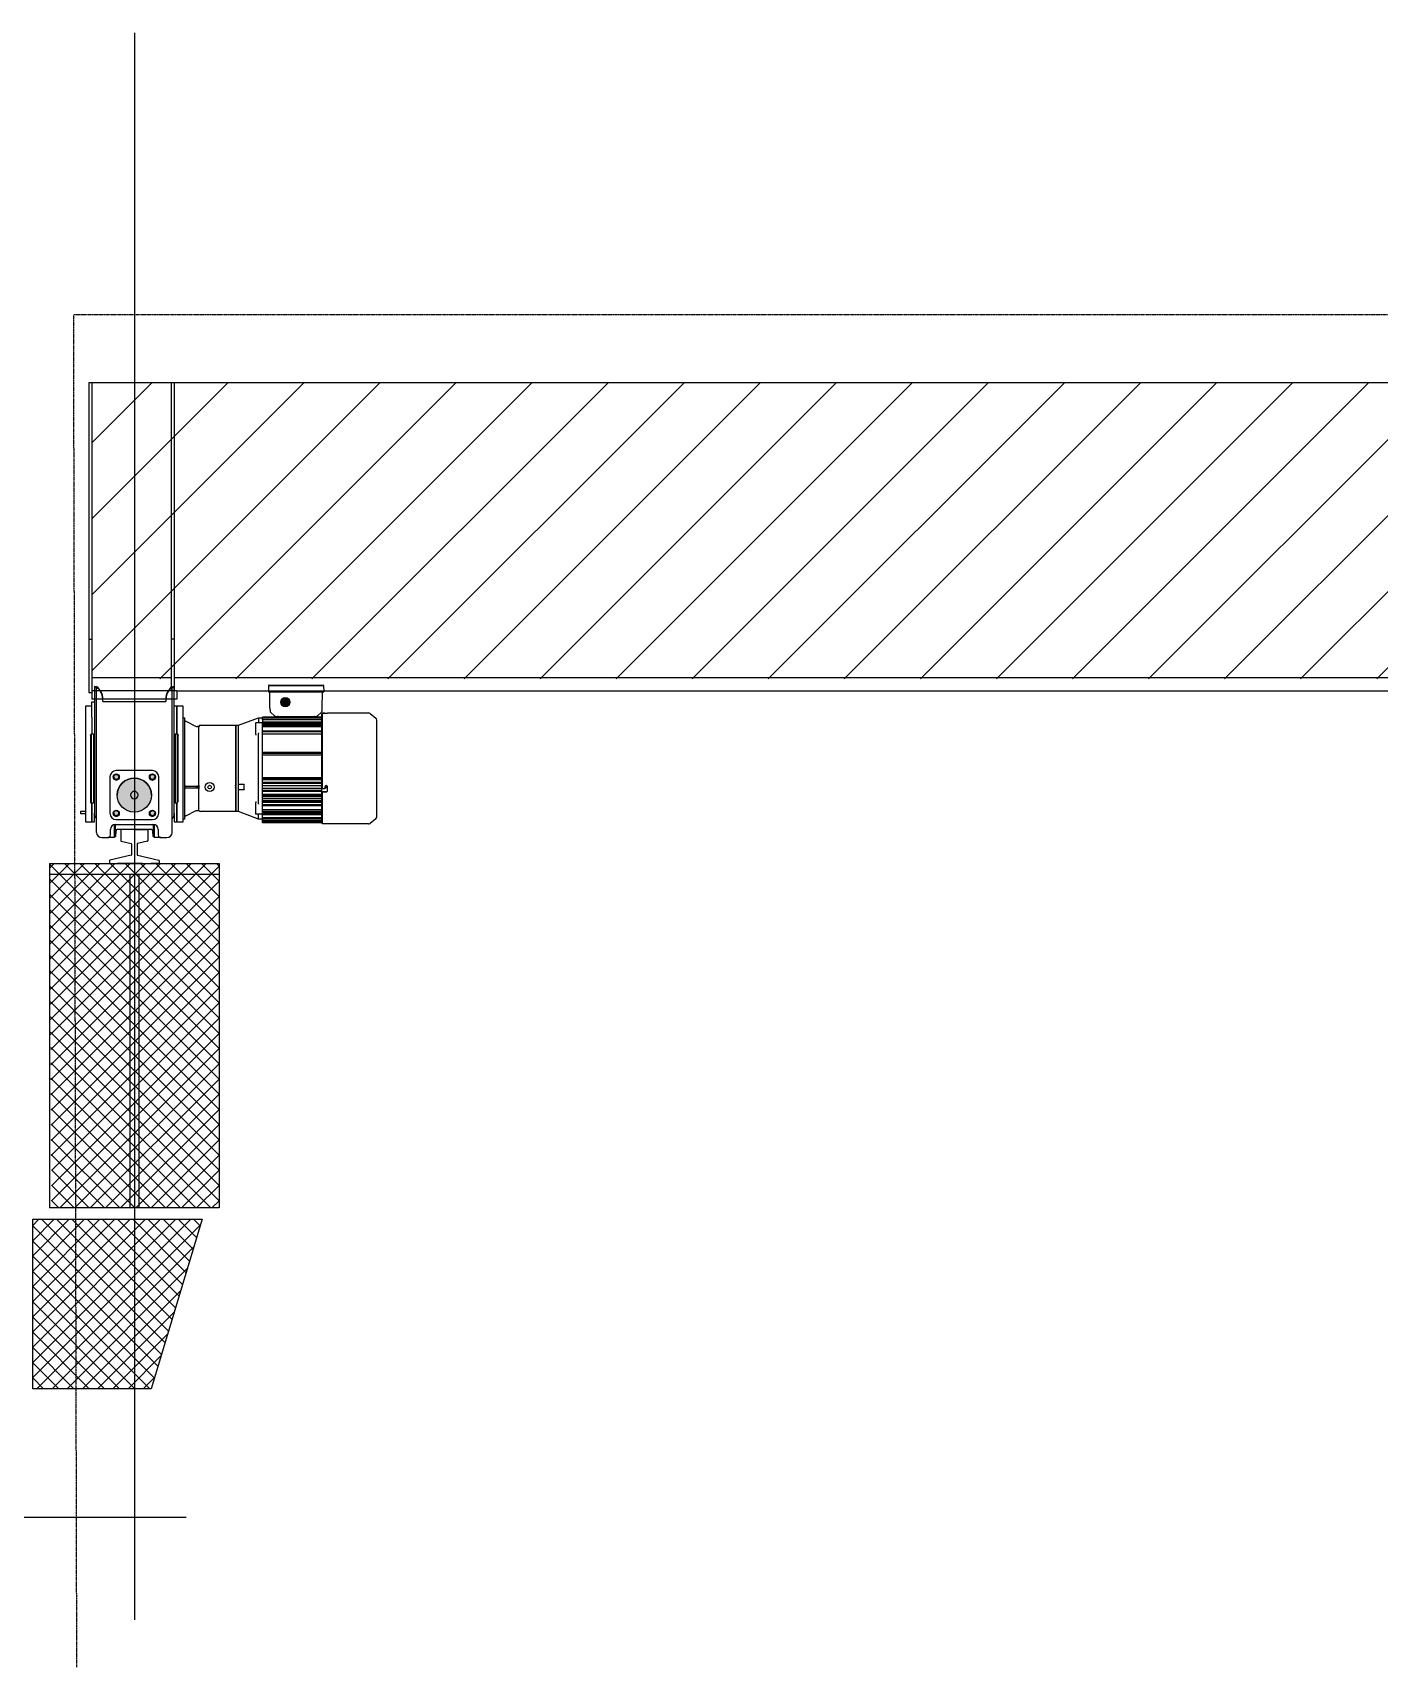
# Model space of a CAD drawing. Extents: x -599358 to 2865263, y -1062760 to 486533.
# Drawn here: x 253461 to 257436, y -695867 to -691042 of the extents above; entities that cross this region are included whole.
import ezdxf

# ---------------------------------------------------------------- set-up
doc = ezdxf.new("R2010")
doc.units = 0
doc.linetypes.add('DASH', pattern=[0.35, 0.25, -0.1])
doc.linetypes.add('DOTE', pattern=[2.42, 2, -0.2, 0.02, -0.2])
for name, color, linetype in [('06A-01-03', 7, 'Continuous'), ('5剖面线层', 2, 'Continuous'), ('A-AXIS-DOTE', 14, 'DOTE'), ('A-HATCH-1', 252, 'Continuous'), ('A-HATCH-2', 251, 'Continuous'), ('A-LIN-V', 9, 'Continuous'), ('FAG16-10.01MA1-被', 7, 'Continuous'), ('FAG16-10.02MA1-被', 7, 'Continuous'), ('FAG16-10MA1-端梁结构', 7, 'Continuous'), ('FAG16-20.02MA1-轴', 7, 'Continuous'), ('FHSGH10105-主梁-01', 7, 'Continuous'), ('FHSGH10105-主梁-02', 7, 'Continuous'), ('FHSGH10105-主梁-04', 7, 'Continuous'), ('FHSGH10105-主梁-06', 7, 'Continuous'), ('G80接口', 7, 'Continuous'), ('G80箱体', 7, 'Continuous'), ('六角头螺栓_M5-135', 7, 'Continuous'), ('后端盖', 7, 'Continuous'), ('左缓冲器_M', 7, 'Continuous'), ('接线盒', 7, 'Continuous'), ('接线盒盖', 7, 'Continuous'), ('机壳', 7, 'Continuous'), ('电机接线盒密封垫', 7, 'Continuous'), ('端梁装置_M', 7, 'Continuous'), ('端盖', 7, 'Continuous'), ('连接板', 7, 'Continuous'), ('齿轴1', 7, 'Continuous')]:
    doc.layers.add(name, color=color, linetype=linetype)

# ---------------------------------------------------------------- blocks, each defined once
blk = doc.blocks.new('zw$F472')
at = {"layer": '5剖面线层'}
h = blk.add_hatch(color=250, dxfattribs=at)
h.dxf.hatch_style = 1
h.paths.add_polyline_path([(78, 46, 1), (14, 46, 1)])
at = {"layer": '左缓冲器_M', "color": 7, "linetype": 'Continuous'}
for p, q in [((0, 80), (0, 12)), ((80, 92), (12, 92)), ((80, 92), (12, 92)), ((92, 12), (92, 80)), ((12, 0), (80, 0))]:
    blk.add_line(p, q, dxfattribs=at)
blk.add_circle((46, 46), 32, dxfattribs=at)
blk.add_circle((46, 46), 32, dxfattribs=at)
for centre, radius, start, end in [((12, 80), 12, 90, 180), ((12, 80), 12, 90, 180), ((12, 80), 5.76, 0, 359.9997), ((12, 80), 5.76, 179.9997, 359.9997), ((46, 46), 32, 0, 179.9997), ((80, 80), 5.77, 0, 359.9997), ((80, 80), 5.76, 138.2865, 359.9997), ((80, 80), 5.76, 179.9997, 359.9997), ((80, 80), 12, 0, 90), ((80, 80), 12, 0, 90), ((80, 80), 5.76, 0, 30.6637), ((12, 12), 12, 180, 270), ((12, 12), 5.76, 0, 359.9997), ((12, 12), 5.76, 179.9997, 359.9997), ((80, 12), 5.76, 0, 359.9997), ((80, 12), 5.76, 179.9997, 359.9997), ((80, 12), 5.77, 240.2721, 271.2954), ((80, 12), 5.77, 240.2724, 271.2951), ((80, 12), 12, 270, 0)]:
    blk.add_arc(centre, radius, start, end, dxfattribs=at)
at = {"layer": '端梁装置_M', "color": 7, "linetype": 'Continuous'}
for centre, start in [((12, 80), 0), ((12, 80), 179.9997), ((80, 80), 0), ((80, 80), 179.9997), ((12, 12), 0), ((12, 12), 179.9997), ((80, 12), 0), ((80, 12), 179.9997)]:
    blk.add_arc(centre, 4.8, start, 359.9997, dxfattribs=at)

msp = doc.modelspace()

# ---------------------------------------------------------------- hatches: boundary and pattern name
at = {"layer": '5剖面线层'}
h = msp.add_hatch(color=4, dxfattribs=at)
h.dxf.hatch_style = 1
h.paths.add_polyline_path([(254220, -693017.6, 1), (254192.9, -693017.6, 1)])
h = msp.add_hatch(color=4, dxfattribs=at)
h.dxf.hatch_style = 1
h.paths.add_polyline_path([(253806.5, -693238.5, -0.999997), (253821.5, -693238.5, -0.999997), (253806.5, -693238.5)])
h.paths.add_polyline_path([(253699.6, -693238.5, -0.999997), (253714.7, -693238.5, -0.999997), (253699.6, -693238.5)])
h.paths.add_polyline_path([(253699.6, -693345.3, -0.999997), (253714.7, -693345.3, -0.999996)])
h.paths.add_polyline_path([(253806.5, -693345.3, -0.999997), (253821.5, -693345.3, -0.999997)])
at = {"layer": 'A-HATCH-1'}
h = msp.add_hatch(dxfattribs=at)
h.set_pattern_fill('ANSI31', color=4, scale=100, angle=180)
h.set_pattern_definition([(45, (-1134739.83, -1271056.52), (-112.253202, 112.253202), [])])
h.paths.add_polyline_path([(261410.6, -692074), (253634.9, -692074), (253634.9, -692949), (261410.6, -692949)])
at = {"layer": 'A-HATCH-2'}
h = msp.add_hatch(dxfattribs=at)
h.set_pattern_fill('ANSI37', color=256, scale=20)
h.set_pattern_definition([(45, (2022335.228, -1269966.52), (-22.4506403, 22.4506403), []), (135, (2022335.228, -1269966.52), (-22.4506403, -22.4506403), [])])
h.paths.add_polyline_path([(253516.3, -694510.4), (253510.6, -693494.2), (254010.6, -693494.2), (254010.6, -694510.4)])
h = msp.add_hatch(dxfattribs=at)
h.set_pattern_fill('ANSI37', color=256, scale=20)
h.set_pattern_definition([(45, (2022390.966, -1270556.52), (-22.4506403, 22.4506403), []), (135, (2022390.966, -1270556.52), (-22.4506403, -22.4506403), [])])
h.paths.add_polyline_path([(253460.6, -695044.2), (253460.6, -694544.2), (253960.6, -694544.2), (253810.6, -695044.2)])

# ---------------------------------------------------------------- linework, layer by layer
at = {"color": 6, "linetype": 'DASH'}
for p, q in [((261410.6, -691874), (253580.6, -691874)), ((253580.6, -691874), (253589.9, -695866.5))]:
    msp.add_line(p, q, dxfattribs=at)
at = {"color": 4}
msp.add_line((253889.8, -693312.3), (253886.7, -693312.3), dxfattribs=at)
at = {"color": 4, "ltscale": 0.5}
for p, q in [((253720.6, -693395.6), (253720.6, -693426.7)), ((253760.6, -693394), (253722.2, -693394)), ((253760.6, -693394), (253798.9, -693394)), ((253800.5, -693395.6), (253800.5, -693426.7)), ((253721.9, -693428.2), (253750.9, -693434.9)), ((253752.1, -693436.4), (253752.1, -693468)), ((253769, -693436.4), (253769, -693468)), ((253799.3, -693428.2), (253770.2, -693434.9)), ((253510.6, -693494.2), (254010.6, -693494.2)), ((253510.6, -693494.2), (253510.6, -693525.7)), ((253637.7, -693494.2), (253711.3, -693494.2)), ((253687, -693485.6), (253687, -693494.2)), ((253687, -693494.2), (253810.6, -693494.2)), ((253750.9, -693469.6), (253688.2, -693484)), ((253784.9, -693494.2), (253711.3, -693494.2)), ((253770.2, -693469.6), (253832.9, -693484)), ((253834.2, -693494.2), (253810.6, -693494.2)), ((253834.2, -693485.6), (253834.2, -693494.2)), ((254010.6, -693494.2), (254010.6, -693525.7)), ((253510.6, -693525.7), (254010.6, -693525.7)), ((253510.6, -693525.7), (253510.6, -694510.4)), ((253747.1, -693525.7), (253747.1, -694510.4)), ((253774, -693525.7), (253774, -694510.4)), ((254010.6, -693525.7), (254010.6, -694510.4)), ((254010.6, -694510.4), (253510.6, -694510.4))]:
    msp.add_line(p, q, dxfattribs=at)
at = {"color": 4}
msp.add_lwpolyline([(253602.5, -693339), (253616, -693339), (253616, -693346.8), (253602.5, -693346.8)], close=True, dxfattribs=at)
at = {"color": 4, "ltscale": 0.5}
for centre, start, end in [((253722.2, -693395.6), 90, 180), ((253798.9, -693395.6), 0, 90), ((253722.2, -693426.7), 180, 257), ((253750.6, -693436.4), 0, 77), ((253770.6, -693436.4), 103, 180), ((253798.9, -693426.7), 283, 0), ((253688.5, -693485.6), 103, 180), ((253750.6, -693468), 283, 0), ((253770.6, -693468), 180, 257), ((253832.6, -693485.6), 0, 77)]:
    msp.add_arc(centre, 1.57, start, end, dxfattribs=at)
at = {"layer": '06A-01-03', "color": 4, "linetype": 'Continuous'}
for p, q in [((254316.1, -693049.6), (254316.1, -693049.7)), ((254316.1, -693049.6), (254323.1, -693049.6)), ((254323.1, -693049.7), (254316.1, -693049.7)), ((254316.1, -693049.7), (254316.1, -693050.5)), ((254316.1, -693273.2), (254316.1, -693050.5)), ((254316.1, -693050.5), (254327.1, -693050.5)), ((254323.1, -693049.6), (254323.1, -693049.7)), ((254323.1, -693050.5), (254323.1, -693049.7)), ((254331, -693050.1), (254331, -693049.6)), ((254331, -693049.6), (254451.6, -693049.6)), ((254456.5, -693051.3), (254473.3, -693064.5)), ((254476.4, -693356), (254476.4, -693070.7)), ((254323.1, -693273.2), (254316.1, -693273.2)), ((254327.1, -693282.4), (254316.1, -693282.4)), ((254316.1, -693282.6), (254316.1, -693282.4)), ((254316.1, -693377.1), (254316.1, -693282.6)), ((254316.1, -693282.6), (254327.1, -693282.6)), ((254323.1, -693267.7), (254323.1, -693273.2)), ((254331, -693278.7), (254331, -693267.7)), ((254323.1, -693377.1), (254316.1, -693377.1)), ((254451.6, -693377.1), (254331, -693377.1)), ((254473.3, -693362.1), (254456.5, -693375.4))]:
    msp.add_line(p, q, dxfattribs=at)
for centre, radius, start, end in [((254327.1, -692967.8), 81.9, 267.251, 272.749), ((254451.6, -693057.4), 7.86, 51.8428, 90), ((254468.5, -693070.7), 7.86, 0, 51.8428), ((254327.1, -693267.6), 3.93, 359.6522, 180.3478), ((254327.1, -693278.5), 3.91, 269.7971, 359.8507), ((254327.1, -693278.6), 3.91, 269.7873, 359.8627), ((254327.1, -693458.9), 81.9, 87.251, 92.749), ((254451.6, -693369.2), 7.86, 270, 308.1572), ((254468.5, -693356), 7.86, 308.1572, 0)]:
    msp.add_arc(centre, radius, start, end, dxfattribs=at)
msp.add_open_spline([(254327.1, -693050.5), (254327.2, -693050.5), (254327.3, -693050.5), (254327.6, -693050.5), (254327.9, -693050.5), (254328.2, -693050.5), (254328.7, -693050.5), (254329.3, -693050.4), (254329.9, -693050.4), (254330.4, -693050.3), (254330.7, -693050.2), (254330.8, -693050.2), (254330.9, -693050.1), (254331, -693050.1), (254331, -693050.1), (254331, -693050.1)], degree=3, knots=[0, 0, 0, 0, 0.041659, 0.083241, 0.124924, 0.187526, 0.250171, 0.374622, 0.499792, 0.624328, 0.7493, 0.81163, 0.874211, 0.937221, 1, 1, 1, 1], dxfattribs=at)
at = {"layer": 'A-AXIS-DOTE', "color": 4}
msp.add_line((253760.6, -691041.5), (253760.6, -695726.5), dxfattribs=at)
at = {"layer": 'A-AXIS-DOTE'}
msp.add_line((253913.9, -695424), (252596.3, -695424), dxfattribs=at)
at = {"layer": 'A-LIN-V', "color": 4}
msp.add_lwpolyline([(253460.6, -695044.2), (253460.6, -694544.2), (253960.6, -694544.2), (253810.6, -695044.2), (253460.6, -695044.2)], dxfattribs=at)
at = {"layer": 'FAG16-10.01MA1-被', "color": 4, "linetype": 'Continuous'}
for p, q in [((253701.2, -693378.9), (253701.2, -693417.6)), ((253704.7, -693414.5), (253704.7, -693378.3)), ((253705.6, -693398.5), (253704.7, -693414.5)), ((253810.9, -693394), (253710.3, -693394)), ((253816.4, -693414.3), (253815.6, -693398.5)), ((253816.4, -693378.3), (253816.4, -693414.3)), ((253819.7, -693417.6), (253819.7, -693378.9)), ((253701.2, -693417.6), (253682, -693417.6)), ((253704.7, -693414.5), (253701.2, -693417.6)), ((253819.7, -693417.6), (253816.4, -693414.3)), ((253839.1, -693417.6), (253819.7, -693417.6))]:
    msp.add_line(p, q, dxfattribs=at)
for centre, start, end in [((253710.3, -693398.7), 90, 177), ((253810.9, -693398.7), 3, 90)]:
    msp.add_arc(centre, 4.71, start, end, dxfattribs=at)
at = {"layer": 'FAG16-10.02MA1-被', "color": 4, "linetype": 'Continuous'}
for p, q in [((253631.3, -693114.3), (253634.5, -693111.2)), ((253634.5, -693111.2), (253634.5, -693112.3)), ((253634.5, -693111.2), (253639.6, -693111.2)), ((253639.6, -693112.3), (253639.6, -693111.2)), ((253881.5, -693112.3), (253881.5, -693111.2)), ((253881.5, -693111.2), (253886.7, -693111.2)), ((253886.7, -693112.3), (253886.7, -693111.2)), ((253886.7, -693111.2), (253889.8, -693114.3)), ((253631.3, -693115.3), (253631.3, -693114.3)), ((253631.3, -693115.3), (253631.3, -693312.3)), ((253634.5, -693315.5), (253634.5, -693112.3)), ((253639.6, -693112.3), (253639.6, -693315.5)), ((253639.6, -693113.5), (253642.7, -693113.5)), ((253878.4, -693113.5), (253881.5, -693113.5)), ((253881.5, -693112.3), (253881.5, -693315.5)), ((253886.7, -693112.3), (253886.7, -693315.5)), ((253889.8, -693114.3), (253889.8, -693115.3)), ((253889.8, -693312.3), (253889.8, -693115.3)), ((253634.5, -693315.5), (253631.3, -693312.3)), ((253639.6, -693315.5), (253634.5, -693315.5)), ((253642.7, -693313.1), (253639.6, -693313.1)), ((253881.5, -693313.1), (253878.4, -693313.1)), ((253886.7, -693315.5), (253881.5, -693315.5))]:
    msp.add_line(p, q, dxfattribs=at)
at = {"layer": 'FAG16-10MA1-端梁结构', "color": 4, "linetype": 'Continuous'}
for p, q in [((253642.7, -692971.3), (253642.7, -693345.3)), ((253649, -693401.9), (253649, -692971.3)), ((253853.3, -693009.2), (253667.9, -693009.2)), ((253872.1, -693401.9), (253872.1, -692971.3)), ((253878.4, -693345.3), (253878.4, -692971.3)), ((253667.9, -693015.5), (253853.3, -693015.5)), ((253886.3, -693029.5), (253878.4, -693029.5)), ((253886.3, -693060.9), (253886.3, -693029.5)), ((253886.3, -693060.9), (253886.3, -693111.2)), ((253634.9, -693339), (253634.9, -693315.5)), ((253634.9, -693339), (253634.9, -693370.5)), ((253642.7, -693370.5), (253642.7, -693345.3)), ((253878.4, -693345.3), (253878.4, -693370.5)), ((253886.3, -693315.5), (253886.3, -693339)), ((253886.3, -693370.5), (253886.3, -693339)), ((253634.9, -693370.5), (253642.7, -693370.5)), ((253689.9, -693409.7), (253689.9, -693394)), ((253705.6, -693378.3), (253815.6, -693378.3)), ((253831.3, -693394), (253831.3, -693409.7)), ((253878.4, -693370.5), (253886.3, -693370.5)), ((253664.7, -693417.6), (253682, -693417.6)), ((253839.1, -693417.6), (253856.4, -693417.6))]:
    msp.add_line(p, q, dxfattribs=at)
for centre, radius, start, end in [((253629.1, -693007.6), 38.7, 357.6766, 69.5037), ((253613, -693012.8), 54.9, 357.2127, 49.0501), ((253892, -693007.6), 38.7, 110.4963, 182.3234), ((253908.1, -693012.8), 54.9, 130.9499, 182.7873), ((253760.6, -693291.9), 11, 0, 180), ((253760.6, -693291.9), 11, 180, 0), ((253667.9, -693345.3), 25.1, 180, 221.4096), ((253853.3, -693345.3), 25.1, 318.5904, 0), ((253705.6, -693394), 15.7, 90, 180), ((253815.6, -693394), 15.7, 0, 90), ((253664.7, -693401.9), 15.7, 180, 270), ((253682, -693409.7), 7.86, 270, 0), ((253839.1, -693409.7), 7.86, 180, 270), ((253856.4, -693401.9), 15.7, 270, 0)]:
    msp.add_arc(centre, radius, start, end, dxfattribs=at)
at = {"layer": 'FAG16-20.02MA1-轴', "color": 4, "linetype": 'Continuous'}
for p, q in [((253616, -693029.5), (253616, -693060.9)), ((253634.9, -693029.5), (253616, -693029.5)), ((253616, -693060.9), (253616, -693339)), ((253886.3, -693029.5), (253886.3, -693060.9)), ((253905.1, -693029.5), (253886.3, -693029.5)), ((253886.3, -693111.2), (253886.3, -693060.9)), ((253905.1, -693060.9), (253905.1, -693029.5)), ((253905.1, -693339), (253905.1, -693060.9)), ((253616, -693339), (253616, -693370.5)), ((253634.9, -693315.5), (253634.9, -693339)), ((253634.9, -693370.5), (253634.9, -693339)), ((253886.3, -693339), (253886.3, -693315.5)), ((253886.3, -693339), (253886.3, -693370.5)), ((253905.1, -693370.5), (253905.1, -693339)), ((253616, -693370.5), (253634.9, -693370.5)), ((253886.3, -693370.5), (253905.1, -693370.5))]:
    msp.add_line(p, q, dxfattribs=at)
at = {"layer": 'FHSGH10105-主梁-01', "color": 4, "linetype": 'Continuous'}
for p, q in [((253625.8, -692074), (253625.8, -692832)), ((253634.9, -692074), (253634.9, -692832)), ((253625.8, -692832), (253634.9, -692832)), ((253625.8, -692832), (253625.8, -692989.1)), ((253634.9, -692832), (253634.9, -692989.1)), ((253625.8, -692989.1), (253634.9, -692989.1))]:
    msp.add_line(p, q, dxfattribs=at)
at = {"layer": 'FHSGH10105-主梁-02', "color": 4, "linetype": 'Continuous'}
for p, q in [((253870.6, -692831.6), (253870.6, -692074)), ((253879.6, -692831.6), (253879.6, -692074)), ((253870.6, -692984), (253870.6, -692831.6)), ((253879.6, -692831.6), (253870.6, -692831.6)), ((253879.6, -692984), (253879.6, -692831.6)), ((253879.6, -692984), (253870.6, -692984))]:
    msp.add_line(p, q, dxfattribs=at)
at = {"layer": 'FHSGH10105-主梁-04', "color": 4, "linetype": 'Continuous'}
msp.add_line((253625.8, -692074), (261410.6, -692074), dxfattribs=at)
at = {"layer": 'FHSGH10105-主梁-06', "color": 4, "linetype": 'Continuous'}
for p, q in [((253634.9, -692944.7), (253870.6, -692944.7)), ((253879.6, -692944.7), (261410.6, -692944.7)), ((253886.3, -692984), (261410.6, -692984))]:
    msp.add_line(p, q, dxfattribs=at)
at = {"layer": 'G80接口', "color": 4, "linetype": 'Continuous'}
for p, q in [((254059.9, -693340.6), (254059.9, -693086)), ((254059.9, -693086), (254067.8, -693086)), ((254067.8, -693086), (254127.5, -693064)), ((254067.8, -693260.5), (254067.8, -693086)), ((254119.6, -693077.6), (254119.6, -693078.2)), ((254119.6, -693079), (254119.6, -693078.2)), ((254138.5, -693078.2), (254119.6, -693078.2)), ((254119.6, -693087.9), (254119.6, -693079)), ((254119.6, -693090), (254119.6, -693087.9)), ((254119.6, -693113.2), (254119.6, -693090)), ((254127.5, -693064), (254127.5, -693077.6)), ((254127.5, -693064), (254138.5, -693064)), ((254127.5, -693317), (254127.5, -693109.7)), ((254138.5, -693069.4), (254138.5, -693076.4)), ((254138.5, -693087.9), (254138.5, -693079)), ((254138.5, -693103.4), (254138.5, -693093.6)), ((254119.6, -693113.2), (254119.6, -693115.4)), ((254138.5, -693166.6), (254138.5, -693111.7)), ((254138.5, -693240.6), (254138.5, -693174.2)), ((254138.5, -693255.3), (254138.5, -693246.5)), ((254084.7, -693260.5), (254067.8, -693260.5)), ((254067.8, -693276.2), (254067.8, -693260.5)), ((254084.7, -693276.2), (254067.8, -693276.2)), ((254067.8, -693340.6), (254067.8, -693276.2)), ((254138.5, -693272.2), (254138.5, -693264.4)), ((254138.5, -693290.1), (254138.5, -693281.7)), ((254138.5, -693303), (254138.5, -693296.1)), ((254067.8, -693340.6), (254059.9, -693340.6)), ((254127.5, -693362.6), (254067.8, -693340.6)), ((254119.6, -693311.2), (254119.6, -693313.5)), ((254119.6, -693336.6), (254119.6, -693313.5)), ((254119.6, -693338.7), (254119.6, -693336.6)), ((254119.6, -693347.7), (254119.6, -693338.7)), ((254119.6, -693348.5), (254119.6, -693347.7)), ((254119.6, -693348.5), (254119.6, -693349)), ((254138.5, -693348.5), (254119.6, -693348.5)), ((254127.5, -693362.6), (254127.5, -693349.1)), ((254138.5, -693314.9), (254138.5, -693310)), ((254138.5, -693333), (254138.5, -693323.2)), ((254138.5, -693347.7), (254138.5, -693338.7)), ((254138.5, -693362.6), (254127.5, -693362.6))]:
    msp.add_line(p, q, dxfattribs=at)
for centre, radius, start, end in [((255695.9, -692607.4), 1646.8, 197.6875, 197.7471), ((254127.2, -693077.6), 0.34, 332.0769, 0.27), ((254126.6, -693109.6), 0.868, 359.567, 17.3644), ((254113, -693268.3), 29.4, 164.4802, 195.5198), ((255696.4, -693819.4), 1647.3, 162.253, 162.3125), ((254126.6, -693317), 0.868, 342.6356, 0.433), ((254127.2, -693349.1), 0.34, 359.73, 27.9231)]:
    msp.add_arc(centre, radius, start, end, dxfattribs=at)
for points, knots in [([(254127.5, -693077.7), (254127.4, -693077.8), (254127.4, -693077.8), (254127.3, -693077.9), (254127.3, -693078), (254127.2, -693078.1), (254127.2, -693078.1), (254127.1, -693078.1), (254127.1, -693078.1), (254127.1, -693078.1), (254127.1, -693078.1), (254127.1, -693078.1), (254127, -693078.2), (254127, -693078.2), (254127, -693078.2), (254127, -693078.2), (254126.9, -693078.2), (254126.9, -693078.2), (254126.9, -693078.2), (254126.9, -693078.2), (254126.9, -693078.2), (254126.9, -693078.2), (254126.9, -693078.2), (254126.9, -693078.2)], [0, 0, 0, 0, 0.125, 0.25, 0.375, 0.5, 0.625, 0.625, 0.65625, 0.65625, 0.6875, 0.75, 0.875, 0.875, 0.9375, 0.96875, 0.984375, 0.988281, 0.988281, 0.990234, 0.990234, 0.992187, 1, 1, 1, 1]), ([(254127.5, -693348.9), (254127.4, -693348.9), (254127.4, -693348.8), (254127.3, -693348.7), (254127.3, -693348.6), (254127.2, -693348.6), (254127.2, -693348.6), (254127.2, -693348.6), (254127.2, -693348.5), (254127.1, -693348.5), (254127.1, -693348.5), (254127, -693348.5), (254127, -693348.5), (254127, -693348.5), (254127, -693348.5), (254126.9, -693348.5), (254126.9, -693348.5), (254126.9, -693348.5), (254126.9, -693348.5), (254126.9, -693348.5), (254126.9, -693348.5)], [0, 0, 0, 0, 0.125, 0.25, 0.375, 0.5, 0.5, 0.5625, 0.5625, 0.625, 0.75, 0.875, 0.875, 0.9375, 0.96875, 0.984375, 0.988281, 0.988281, 0.992188, 1, 1, 1, 1])]:
    msp.add_open_spline(points, degree=3, knots=knots, dxfattribs=at)
at = {"layer": 'G80箱体', "color": 4, "linetype": 'Continuous'}
for p, q in [((253905.1, -693064), (253909.9, -693064)), ((253909.9, -693362.6), (253909.9, -693064)), ((253909.9, -693071.9), (253913, -693073.5)), ((253913, -693073.5), (253942.9, -693089.2)), ((253942.9, -693089.2), (253947.4, -693089.2)), ((253950.9, -693089.2), (253947.4, -693089.2)), ((253949.9, -693092.5), (253949.9, -693262.8)), ((253956.2, -693086), (254059.9, -693086)), ((254059.9, -693086), (254059.9, -693340.6)), ((253913, -693266), (253942.9, -693266)), ((253913, -693270.7), (253942.9, -693270.7)), ((253942.9, -693266), (253947.4, -693266)), ((253942.9, -693266), (253942.9, -693270.7)), ((253942.9, -693270.7), (253947.4, -693270.7)), ((253949.9, -693273.8), (253949.9, -693334.1)), ((253950.9, -693262.9), (253950.9, -693273.7)), ((253913, -693353.1), (253942.9, -693337.5)), ((253942.9, -693337.5), (253947.4, -693337.5)), ((253947.4, -693337.5), (253950.9, -693337.5)), ((254059.9, -693340.6), (253956.2, -693340.6)), ((253909.9, -693362.6), (253905.1, -693362.6)), ((253913, -693353.1), (253909.9, -693354.7))]:
    msp.add_line(p, q, dxfattribs=at)
for radius in [13.4, 5.43]:
    msp.add_circle((253982.9, -693268.3), radius, dxfattribs=at)
for centre, radius, start, end in [((253956.3, -693092.5), 6.35, 147.957, 180.0192), ((253956.2, -693092.3), 6.29, 90, 149.5894), ((253913, -693262.8), 3.14, 180, 270), ((253913, -693273.8), 3.14, 90, 180), ((253956.3, -693334.1), 6.35, 179.9807, 212.0431), ((253956.2, -693334.3), 6.29, 210.3893, 270)]:
    msp.add_arc(centre, radius, start, end, dxfattribs=at)
for points, degree, knots in [([(253949.9, -693262.8), (253949.9, -693263.2), (253949.8, -693263.6), (253949.5, -693264.4), (253949.3, -693264.7), (253948.7, -693265.3), (253948.4, -693265.6), (253947.6, -693265.9), (253947.2, -693266), (253946.8, -693266)], 3, [0, 0, 0, 0, 0.25, 0.25, 0.5, 0.5, 0.75, 0.75, 1, 1, 1, 1]), ([(253946.8, -693270.7), (253947.2, -693270.7), (253947.6, -693270.8), (253948.4, -693271.1), (253948.7, -693271.3), (253949.3, -693271.9), (253949.5, -693272.2), (253949.8, -693273), (253949.9, -693273.4), (253949.9, -693273.8)], 3, [0, 0, 0, 0, 0.25, 0.25, 0.5, 0.5, 0.75, 0.75, 1, 1, 1, 1]), ([(253947.4, -693266), (253948, -693266), (253948.6, -693265.7), (253949.2, -693265.5), (253949.7, -693265.1), (253950, -693264.9), (253950.2, -693264.7), (253950.4, -693264.4), (253950.5, -693264.2), (253950.7, -693263.9), (253950.8, -693263.6), (253950.9, -693263.3), (253950.9, -693262.9)], 2, [0, 0, 0, 0.25, 0.25, 0.5, 0.5, 0.625, 0.625, 0.75, 0.75, 0.875, 0.875, 1, 1, 1]), ([(253950.9, -693273.7), (253950.9, -693273.1), (253950.5, -693272.5), (253950.4, -693272.2), (253950.2, -693272), (253950, -693271.7), (253949.7, -693271.5), (253949.3, -693271.1), (253948.6, -693270.9), (253948, -693270.7), (253947.4, -693270.7)], 2, [0, 0, 0, 0.25, 0.25, 0.375, 0.375, 0.5, 0.5, 0.75, 0.75, 1, 1, 1])]:
    msp.add_open_spline(points, degree=degree, knots=knots, dxfattribs=at)
at = {"layer": '六角头螺栓_M5-135', "color": 4, "linetype": 'Continuous'}
for p, q in [((254138.5, -693085.5), (254157.8, -693085.5)), ((254157.8, -693085.5), (254312.9, -693085.5)), ((254157.8, -693341.1), (254138.5, -693341.1)), ((254312.9, -693341.1), (254157.8, -693341.1))]:
    msp.add_line(p, q, dxfattribs=at)
at = {"layer": '后端盖', "color": 4, "linetype": 'Continuous'}
for p, q in [((254312.9, -693052.5), (254312.9, -693052.2)), ((254312.9, -693052.2), (254316.1, -693052.2)), ((254312.9, -693052.5), (254312.9, -693053.8)), ((254312.9, -693053.8), (254312.9, -693061.6)), ((254312.9, -693069.4), (254312.9, -693076.4)), ((254312.9, -693077.8), (254316.1, -693077.8)), ((254312.9, -693078.2), (254312.9, -693088.8)), ((254312.9, -693100.2), (254312.9, -693100)), ((254312.9, -693100.2), (254312.9, -693103.4)), ((254312.9, -693110.9), (254312.9, -693166.6)), ((254312.9, -693173), (254312.9, -693240.6)), ((254312.9, -693246.5), (254312.9, -693255)), ((254312.9, -693260.9), (254312.9, -693275.7)), ((254312.9, -693281.7), (254312.9, -693290.1)), ((254312.9, -693296.1), (254312.9, -693303.7)), ((254312.9, -693310), (254312.9, -693315.7)), ((254312.9, -693323.7), (254312.9, -693326.4)), ((254312.9, -693326.6), (254312.9, -693326.4)), ((254312.9, -693337.8), (254312.9, -693348.5)), ((254316.1, -693348.9), (254312.9, -693348.9)), ((254312.9, -693374.1), (254312.9, -693374.4)), ((254316.1, -693374.4), (254312.9, -693374.4))]:
    msp.add_line(p, q, dxfattribs=at)
msp.add_circle((254327.1, -693268.3), 2.55, dxfattribs=at)
at = {"layer": '接线盒', "color": 4, "linetype": 'Continuous'}
for p, q in [((254161, -693035.2), (254160.1, -692986.9)), ((254314.8, -693035.2), (254315.7, -692986.9)), ((254161, -693035.2), (254161.1, -693043.8)), ((254162, -693046), (254176.3, -693060)), ((254177, -693060), (254176.3, -693060)), ((254177, -693060), (254183.2, -693060)), ((254184.8, -693060), (254183.2, -693060)), ((254184.8, -693060), (254291, -693060)), ((254292.5, -693060), (254291, -693060)), ((254292.5, -693060), (254298.8, -693060)), ((254299.5, -693060), (254298.8, -693060)), ((254299.5, -693060), (254313.7, -693046)), ((254314.7, -693043.8), (254314.8, -693035.2))]:
    msp.add_line(p, q, dxfattribs=at)
msp.add_circle((254206.5, -693017.6), 13.6, dxfattribs=at)
for centre, start, end in [((254164.3, -693043.7), 181, 225.5), ((254311.5, -693043.7), 314.5, 359)]:
    msp.add_arc(centre, 3.14, start, end, dxfattribs=at)
at = {"layer": '接线盒盖', "color": 4, "linetype": 'Continuous'}
for p, q in [((254156.5, -692968.9), (254156.2, -692986.9)), ((254156.2, -692986.9), (254164, -692986.9)), ((254157.3, -692967), (254318.5, -692967)), ((254157.3, -692967.5), (254157.3, -692967)), ((254157.3, -692967.5), (254157.3, -692968.1)), ((254157.3, -692968.1), (254164.3, -692968.1)), ((254164, -692986.9), (254311.7, -692986.9)), ((254164.3, -692968.1), (254311.4, -692968.1)), ((254311.4, -692968.1), (254318.5, -692968.1)), ((254311.7, -692986.9), (254319.6, -692986.9)), ((254318.5, -692967.5), (254319.3, -692967.6)), ((254319.3, -692968.9), (254319.6, -692986.9))]:
    msp.add_line(p, q, dxfattribs=at)
for centre, radius, start, end in [((254157.3, -692967.8), 0.79, 91.6365, 171.0157), ((254157.3, -692967.8), 0.786, 90, 91.4003), ((254318.5, -692967.8), 0.786, 88.5997, 90), ((254313.5, -692967.3), 5, 356.8455, 3.1545), ((254318.5, -692967.8), 0.791, 9.0859, 88.2619), ((254318.5, -692968.9), 0.786, 1.0038, 89.9962), ((254318.5, -692967.8), 0.785, 0.9973, 8.7508)]:
    msp.add_arc(centre, radius, start, end, dxfattribs=at)
msp.add_open_spline([(254157.3, -692968.1), (254157.1, -692968.1), (254156.9, -692968.2), (254156.6, -692968.4), (254156.5, -692968.6), (254156.5, -692968.9)], degree=3, knots=[0, 0, 0, 0, 0.5, 0.5, 1, 1, 1, 1], dxfattribs=at)
at = {"layer": '机壳', "color": 4, "linetype": 'Continuous'}
for p, q in [((254138.5, -693064.7), (254138.5, -693061.6)), ((254312.9, -693061.6), (254138.5, -693061.6)), ((254312.9, -693061.6), (254312.9, -693064.7)), ((254138.5, -693069.4), (254138.5, -693064.7)), ((254312.9, -693064.7), (254138.5, -693064.7)), ((254312.9, -693069.4), (254138.5, -693069.4)), ((254138.5, -693080.6), (254138.5, -693076.4)), ((254312.9, -693076.4), (254138.5, -693076.4)), ((254312.9, -693080.6), (254138.5, -693080.6)), ((254312.9, -693083.9), (254138.5, -693083.9)), ((254138.5, -693090.9), (254138.5, -693086.1)), ((254312.9, -693086.1), (254138.5, -693086.1)), ((254138.5, -693093.6), (254138.5, -693090.9)), ((254312.9, -693090.9), (254138.5, -693090.9)), ((254312.9, -693102.9), (254138.5, -693102.9)), ((254138.5, -693105.5), (254138.5, -693103.4)), ((254312.9, -693103.4), (254138.5, -693103.4)), ((254138.5, -693111.7), (254138.5, -693105.5)), ((254312.9, -693105.5), (254138.5, -693105.5)), ((254312.9, -693064.7), (254312.9, -693069.4)), ((254312.9, -693076.4), (254312.9, -693080.6)), ((254312.9, -693086.1), (254312.9, -693090.9)), ((254312.9, -693090.9), (254312.9, -693100)), ((254312.9, -693103.4), (254312.9, -693105.5)), ((254312.9, -693105.5), (254312.9, -693110.9)), ((254312.9, -693112.6), (254138.5, -693112.6)), ((254138.5, -693168.8), (254138.5, -693166.6)), ((254312.9, -693166.6), (254138.5, -693166.6)), ((254138.5, -693173.6), (254138.5, -693168.8)), ((254312.9, -693168.8), (254138.5, -693168.8)), ((254312.9, -693174.2), (254138.5, -693174.2)), ((254312.9, -693166.6), (254312.9, -693168.8)), ((254312.9, -693168.8), (254312.9, -693173)), ((254138.5, -693242.9), (254138.5, -693240.6)), ((254312.9, -693240.6), (254138.5, -693240.6)), ((254138.5, -693246.1), (254138.5, -693242.9)), ((254312.9, -693242.9), (254138.5, -693242.9)), ((254312.9, -693246.5), (254138.5, -693246.5)), ((254312.9, -693255), (254138.5, -693255)), ((254138.5, -693258.1), (254138.5, -693255.3)), ((254312.9, -693240.6), (254312.9, -693242.9)), ((254312.9, -693242.9), (254312.9, -693245.7)), ((254312.9, -693255.7), (254312.9, -693258.1)), ((254138.5, -693264.4), (254138.5, -693258.1)), ((254312.9, -693258.1), (254138.5, -693258.1)), ((254312.9, -693264.4), (254138.5, -693264.4)), ((254138.5, -693278.5), (254138.5, -693272.2)), ((254312.9, -693272.2), (254138.5, -693272.2)), ((254138.5, -693281.3), (254138.5, -693278.5)), ((254312.9, -693278.5), (254138.5, -693278.5)), ((254312.9, -693281.7), (254138.5, -693281.7)), ((254312.9, -693290.1), (254138.5, -693290.1)), ((254138.5, -693293.7), (254138.5, -693290.5)), ((254138.5, -693296.1), (254138.5, -693293.7)), ((254312.9, -693293.7), (254138.5, -693293.7)), ((254312.9, -693296.1), (254138.5, -693296.1)), ((254312.9, -693302.4), (254138.5, -693302.4)), ((254138.5, -693307.8), (254138.5, -693303)), ((254312.9, -693258.1), (254312.9, -693264.4)), ((254312.9, -693272.2), (254312.9, -693278.5)), ((254312.9, -693278.5), (254312.9, -693280.9)), ((254312.9, -693290.9), (254312.9, -693293.7)), ((254312.9, -693293.7), (254312.9, -693296.1)), ((254312.9, -693303.7), (254312.9, -693307.8)), ((254138.5, -693310), (254138.5, -693307.8)), ((254312.9, -693307.8), (254138.5, -693307.8)), ((254312.9, -693310), (254138.5, -693310)), ((254312.9, -693314.1), (254138.5, -693314.1)), ((254138.5, -693321.1), (254138.5, -693314.9)), ((254138.5, -693323.2), (254138.5, -693321.1)), ((254312.9, -693321.1), (254138.5, -693321.1)), ((254312.9, -693323.2), (254138.5, -693323.2)), ((254312.9, -693323.7), (254138.5, -693323.7)), ((254138.5, -693335.7), (254138.5, -693333)), ((254138.5, -693340.5), (254138.5, -693335.7)), ((254312.9, -693335.7), (254138.5, -693335.7)), ((254312.9, -693340.5), (254138.5, -693340.5)), ((254312.9, -693342.7), (254138.5, -693342.7)), ((254138.5, -693350.2), (254138.5, -693346)), ((254312.9, -693346), (254138.5, -693346)), ((254138.5, -693359.5), (254138.5, -693350.2)), ((254312.9, -693350.2), (254138.5, -693350.2)), ((254312.9, -693307.8), (254312.9, -693310)), ((254312.9, -693315.7), (254312.9, -693321.1)), ((254312.9, -693321.1), (254312.9, -693323.2)), ((254312.9, -693326.6), (254312.9, -693335.7)), ((254312.9, -693335.7), (254312.9, -693340.5)), ((254312.9, -693346), (254312.9, -693350.2)), ((254312.9, -693350.6), (254312.9, -693359.5)), ((254138.5, -693360.7), (254138.5, -693359.5)), ((254312.9, -693359.5), (254138.5, -693359.5)), ((254138.5, -693366), (254138.5, -693360.7)), ((254312.9, -693360.7), (254138.5, -693360.7)), ((254138.5, -693366.9), (254138.5, -693366)), ((254312.9, -693366), (254138.5, -693366)), ((254138.5, -693370.7), (254138.5, -693366.9)), ((254312.9, -693366.9), (254138.5, -693366.9)), ((254138.5, -693371.3), (254138.5, -693370.7)), ((254312.9, -693370.7), (254138.5, -693370.7)), ((254138.5, -693373.9), (254138.5, -693371.3)), ((254312.9, -693371.3), (254138.5, -693371.3)), ((254138.5, -693374.3), (254138.5, -693373.9)), ((254312.9, -693373.9), (254138.5, -693373.9)), ((254312.9, -693374.3), (254138.5, -693374.3)), ((254312.9, -693359.5), (254312.9, -693360.7)), ((254312.9, -693360.7), (254312.9, -693366)), ((254312.9, -693366), (254312.9, -693366.9)), ((254312.9, -693366.9), (254312.9, -693370.7)), ((254312.9, -693370.7), (254312.9, -693371.3)), ((254312.9, -693371.3), (254312.9, -693373.9)), ((254312.9, -693373.9), (254312.9, -693374.3))]:
    msp.add_line(p, q, dxfattribs=at)
at = {"layer": '电机接线盒密封垫', "color": 4, "linetype": 'Continuous'}
for p, q in [((254178.6, -693061.6), (254178.6, -693060)), ((254297.2, -693060), (254297.2, -693061.6))]:
    msp.add_line(p, q, dxfattribs=at)
at = {"layer": '端盖', "color": 4, "linetype": 'Continuous'}
for p, q in [((253634.9, -693062.3), (253634.9, -693016.9)), ((253634.9, -693016.9), (253642.7, -693016.9)), ((253634.9, -693062.3), (253634.9, -693111.2))]:
    msp.add_line(p, q, dxfattribs=at)
at = {"layer": '连接板', "color": 4, "linetype": 'Continuous'}
for p, q in [((253886.3, -692984), (253634.9, -692984)), ((253634.9, -692984), (253634.9, -693009.2)), ((253667.9, -693009.2), (253634.9, -693009.2)), ((253886.3, -693009.2), (253853.3, -693009.2)), ((253886.3, -692984), (253886.3, -693009.2))]:
    msp.add_line(p, q, dxfattribs=at)
at = {"layer": '齿轴1', "color": 4, "linetype": 'Continuous'}
msp.add_line((254059.1, -693270.8), (254059.1, -693272.4), dxfattribs=at)
msp.add_arc((253701.4, -693268.6), 357.7, 359.9169, 0.0674, dxfattribs=at)
msp.add_open_spline([(254059.1, -693264.2), (254059.1, -693264), (254059.1, -693263.7), (254059.1, -693263.1), (254059.1, -693262.3)], degree=2, knots=[0, 0, 0, 0.5, 0.5, 1, 1, 1], dxfattribs=at)

# ---------------------------------------------------------------- block references
at = {"color": 4, "xscale": 1.571585729816195, "yscale": 1.571585729816195, "zscale": 1.571585729816195}
msp.add_blockref('zw$F472', (253688.3, -693364.2), dxfattribs=at)

doc.saveas('drawing.dxf')
